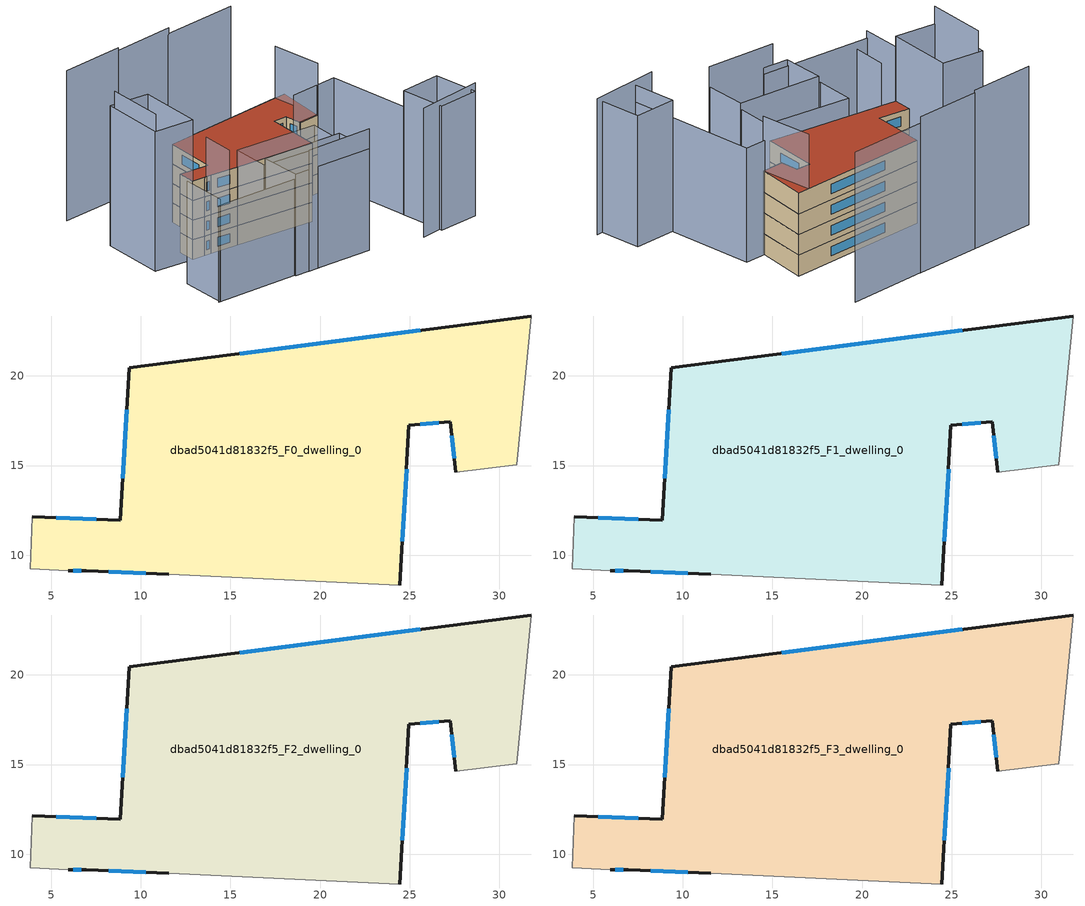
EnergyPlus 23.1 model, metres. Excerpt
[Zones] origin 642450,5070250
dbad5041d81832f5_F0_dwelling_0
 floor ground (EU_floor_Construction): 31.77,23.34 30.97,15.04 27.56,14.64 27.27,17.44 24.96,17.24 24.46,8.33 11.55,8.94 6.95,9.14 5.95,9.14 3.85,9.24 3.95,12.14 8.85,11.94 9.35,20.45 z0
 wall outside (EU_wall_Construction): 24.46,8.33 24.96,17.24 27.27,17.44 27.56,14.64 / 5.95,9.14 6.95,9.14 11.55,8.94 / 31.77,23.34 9.35,20.45 8.85,11.94 3.95,12.14 z0:3
 wall adiabatic (EU_wall_Construction): 11.55,8.94 24.46,8.33 / 3.95,12.14 3.85,9.24 5.95,9.14 / 27.56,14.64 30.97,15.04 31.77,23.34 z0:3
 window (EU_Window_Construction): 25.6,17.29 26.63,17.38 / 24.6,10.78 24.82,14.79 / 8.22,9.08 10.28,8.99 / 6.22,9.14 6.67,9.14 / 7.5,12 5.3,12.09 / 9.21,18.11 8.99,14.28 / 25.6,22.54 15.52,21.24 / 27.35,16.67 27.48,15.41 z0.83:2.17
dbad5041d81832f5_F1_dwelling_0
 floor to dbad5041d81832f5_F0_dwelling_0 (EU_floor_Construction): 31.77,23.34 30.97,15.04 27.56,14.64 27.26,17.44 24.96,17.24 24.46,8.33 11.55,8.94 6.95,9.14 5.95,9.14 3.85,9.24 3.95,12.14 8.85,11.94 9.35,20.45 z3
 wall outside (EU_wall_Construction): 24.46,8.33 24.96,17.24 27.27,17.44 27.56,14.64 / 5.95,9.14 6.95,9.14 11.55,8.94 / 31.77,23.34 9.35,20.45 8.85,11.94 3.95,12.14 z3:6
 wall adiabatic (EU_wall_Construction): 11.55,8.94 24.46,8.33 / 3.95,12.14 3.85,9.24 5.95,9.14 / 27.56,14.64 30.97,15.04 31.77,23.34 z3:6
 window (EU_Window_Construction): 25.6,17.29 26.63,17.38 / 24.6,10.78 24.82,14.79 / 8.22,9.08 10.28,8.99 / 6.22,9.14 6.67,9.14 / 7.5,12 5.3,12.09 / 9.21,18.11 8.99,14.28 / 25.6,22.54 15.52,21.24 / 27.35,16.67 27.48,15.41 z3.83:5.17
dbad5041d81832f5_F2_dwelling_0
 floor to dbad5041d81832f5_F1_dwelling_0 (EU_floor_Construction): 31.77,23.34 30.97,15.04 27.56,14.64 27.26,17.44 24.96,17.24 24.46,8.33 11.55,8.94 6.95,9.14 5.95,9.14 3.85,9.24 3.95,12.14 8.85,11.94 9.35,20.45 z6
 wall outside (EU_wall_Construction): 24.46,8.33 24.96,17.24 27.27,17.44 27.56,14.64 / 5.95,9.14 6.95,9.14 11.55,8.94 / 31.77,23.34 9.35,20.45 8.85,11.94 3.95,12.14 z6:9
 wall adiabatic (EU_wall_Construction): 11.55,8.94 24.46,8.33 / 3.95,12.14 3.85,9.24 5.95,9.14 / 27.56,14.64 30.97,15.04 31.77,23.34 z6:9
 window (EU_Window_Construction): 25.6,17.29 26.63,17.38 / 24.6,10.78 24.82,14.79 / 8.22,9.08 10.28,8.99 / 6.22,9.14 6.67,9.14 / 7.5,12 5.3,12.09 / 9.21,18.11 8.99,14.28 / 25.6,22.54 15.52,21.24 / 27.35,16.67 27.48,15.41 z6.83:8.17
dbad5041d81832f5_F3_dwelling_0
 floor to dbad5041d81832f5_F2_dwelling_0 (EU_floor_Construction): 31.77,23.34 30.97,15.04 27.56,14.64 27.26,17.44 24.96,17.24 24.46,8.33 11.55,8.94 6.95,9.14 5.95,9.14 3.85,9.24 3.95,12.14 8.85,11.94 9.35,20.45 z9
 wall outside (EU_wall_Construction): 24.46,8.33 24.96,17.24 27.27,17.44 27.56,14.64 / 5.95,9.14 6.95,9.14 11.55,8.94 / 31.77,23.34 9.35,20.45 8.85,11.94 3.95,12.14 z9:12
 wall adiabatic (EU_wall_Construction): 11.55,8.94 24.46,8.33 / 3.95,12.14 3.85,9.24 5.95,9.14 / 27.56,14.64 30.97,15.04 31.77,23.34 z9:12
 window (EU_Window_Construction): 25.6,17.29 26.63,17.38 / 24.6,10.78 24.82,14.79 / 8.22,9.08 10.28,8.99 / 6.22,9.14 6.67,9.14 / 7.5,12 5.3,12.09 / 9.21,18.11 8.99,14.28 / 25.6,22.54 15.52,21.24 / 27.35,16.67 27.48,15.41 z9.83:11.17
 roof outside (EU_roof_Construction): 30.97,15.04 31.77,23.34 9.35,20.45 8.85,11.94 3.95,12.14 3.85,9.24 5.95,9.14 6.95,9.14 11.55,8.94 24.46,8.33 24.96,17.24 27.27,17.44 27.56,14.64 z12
shading: 13.92,-3.91 24.83,-3.69 z0:18.5; 33.33,-5.3 44.14,-3.3 z0:19.7; 36.66,-5.18 35.77,2.13 / 35.77,2.13 42.38,2.94 / 42.38,2.94 43.28,-4.37 / 43.28,-4.37 36.66,-5.18 z0:19; -2.17,-3.77 15.64,-3.58 z0:14.7; 24.76,-3.88 11.55,-3.87 / 11.55,-3.87 11.55,2.73 / 11.55,2.73 24.76,2.73 / 24.76,2.73 24.76,-3.88 z0:15.5; -1.75,3.55 -1.95,-3.87 z0:15.7; 24.66,2.23 11.31,2.74 / 11.31,2.74 11.55,8.94 / 11.55,8.94 24.9,8.42 / 24.9,8.42 24.66,2.23 z0:14.6; 6.19,9.12 5.85,3.74 z0:18.1; -2.16,19.05 -2.54,9.54 z0:24; 3.85,9.24 -2.66,9.54 / -2.66,9.54 -2.17,20 / -2.17,20 4.33,19.7 / 4.33,19.7 3.85,9.24 z0:21.4; 18.66,32.65 8.46,31.35 z0:22.6; 31.07,34.25 18.57,32.64 z0:21.7; 8.53,31.36 -1.66,30.11 z0:23; 26.39,14.77 34.3,15.67 / 34.3,15.67 36.66,-5.18 z0:16.5; 30.97,15.04 29.89,23.09 z0:19.9
[Building]
EU S2 Campaign: North Axis=0; Terrain=City; Solar Distribution=FullExterior
[Site:Location]
Lyon-Bron: Latitude=45.75; Longitude=5; Time Zone=1; Elevation=198
[SizingPeriod:WeatherFileDays]
AnnualSizingPeriod: Begin Month=1; Begin Day of Month=1; End Month=12; End Day of Month=31; Day of Week for Start Day=Monday; Use Weather File Daylight Saving Period=No; Use Weather File Rain and Snow Indicators=No
[MATERIAL]
EU_InternalMass_Material: Roughness=MediumRough; Thickness=0.1; Conductivity=1; Density=1800; Specific Heat=900; Thermal Absorptance=0.9; Solar Absorptance=0.7; Visible Absorptance=0.7
[MATERIAL:NOMASS] Roughness=MediumRough; Thermal Absorptance=0.9; Solar Absorptance=0.7; Visible Absorptance=0.7
Name | Thermal Resistance
EU_wall_NoMass | 0.87146
EU_roof_NoMass | 0.842276
EU_floor_NoMass | 0.496999
[WINDOWMATERIAL:SIMPLEGLAZINGSYSTEM]
EU_Window_SimpleGlazing: UFactor=2.2525; Solar Heat Gain Coefficient=0.76; Visible Transmittance=0.76
[CONSTRUCTION]
EU_wall_Construction: EU_wall_NoMass
EU_roof_Construction: EU_roof_NoMass
EU_floor_Construction: EU_floor_NoMass
EU_InternalMass_Construction: EU_InternalMass_Material
EU_Window_Construction: EU_Window_SimpleGlazing
[ZONE] Type=1; Multiplier=1; Ceiling Height=autocalculate; Floor Area=autocalculate; Part of Total Floor Area=Yes
Name | Volume
dbad5041d81832f5_F0_dwelling_0 | 781.455
dbad5041d81832f5_F1_dwelling_0; dbad5041d81832f5_F2_dwelling_0; dbad5041d81832f5_F3_dwelling_0 | 781.454
[INTERNALMASS] Construction=EU_InternalMass_Construction; Surface Area=260.484
Name | Zone or ZoneList
dbad5041d81832f5_F0_dwelling_0_EU_InternalMass | dbad5041d81832f5_F0_dwelling_0
dbad5041d81832f5_F1_dwelling_0_EU_InternalMass | dbad5041d81832f5_F1_dwelling_0
dbad5041d81832f5_F2_dwelling_0_EU_InternalMass | dbad5041d81832f5_F2_dwelling_0
dbad5041d81832f5_F3_dwelling_0_EU_InternalMass | dbad5041d81832f5_F3_dwelling_0
[OTHEREQUIPMENT] Fuel Type=Electricity; Design Level Calculation Method=Watts/Area; Power per Zone Floor Area=1; Fraction Latent=0; Fraction Radiant=0; Fraction Lost=0; Carbon Dioxide Generation Rate=0; EndUse Subcategory=EU_Step8_InternalGains
Name | Zone or ZoneList or Space or SpaceList | Schedule
EU_Step8_InternalGain_dbad5041d81832f5_F0_dwelling_0_f000 | dbad5041d81832f5_F0_dwelling_0 | EU_Step8_GainSchedule_dbad5041d81832f5_F0_dwelling_0_f000
EU_Step8_InternalGain_dbad5041d81832f5_F1_dwelling_0_f000 | dbad5041d81832f5_F1_dwelling_0 | EU_Step8_GainSchedule_dbad5041d81832f5_F1_dwelling_0_f000
EU_Step8_InternalGain_dbad5041d81832f5_F2_dwelling_0_f000 | dbad5041d81832f5_F2_dwelling_0 | EU_Step8_GainSchedule_dbad5041d81832f5_F2_dwelling_0_f000
EU_Step8_InternalGain_dbad5041d81832f5_F3_dwelling_0_f000 | dbad5041d81832f5_F3_dwelling_0 | EU_Step8_GainSchedule_dbad5041d81832f5_F3_dwelling_0_f000
[ZONEVENTILATION:DESIGNFLOWRATE] Schedule=EU_AlwaysOn; Design Flow Rate Calculation Method=AirChanges/Hour; Air Changes per Hour=0.425; Ventilation Type=Natural; Fan Pressure Rise=0; Fan Total Efficiency=1; Constant Term Coefficient=1; Temperature Term Coefficient=0; Velocity Term Coefficient=0; Velocity Squared Term Coefficient=0; Minimum Indoor Temperature=-100; Maximum Indoor Temperature=100; Delta Temperature=-100; Minimum Outdoor Temperature=-100; Maximum Outdoor Temperature=100; Maximum Wind Speed=40
Name | Zone or ZoneList or Space or SpaceList
EU_ConstantAir_dbad5041d81832f5_F0_dwelling_0 | dbad5041d81832f5_F0_dwelling_0
EU_ConstantAir_dbad5041d81832f5_F1_dwelling_0 | dbad5041d81832f5_F1_dwelling_0
EU_ConstantAir_dbad5041d81832f5_F2_dwelling_0 | dbad5041d81832f5_F2_dwelling_0
EU_ConstantAir_dbad5041d81832f5_F3_dwelling_0 | dbad5041d81832f5_F3_dwelling_0
[HVACTEMPLATE:THERMOSTAT] Constant Heating Setpoint=20; Constant Cooling Setpoint=50
EU_HeatOnly_dbad5041d81832f5_F0_dwelling_0; EU_HeatOnly_dbad5041d81832f5_F1_dwelling_0; EU_HeatOnly_dbad5041d81832f5_F2_dwelling_0; EU_HeatOnly_dbad5041d81832f5_F3_dwelling_0
[HVACTEMPLATE:ZONE:IDEALLOADSAIRSYSTEM] System Availability Schedule=EU_AlwaysOn; Maximum Heating Supply Air Temperature=50; Minimum Cooling Supply Air Temperature=13; Maximum Heating Supply Air Humidity Ratio=0.0156; Minimum Cooling Supply Air Humidity Ratio=0.0077; Heating Limit=NoLimit; Cooling Limit=NoLimit; Heating Availability Schedule=EU_AlwaysOn; Cooling Availability Schedule=EU_CoolingOff; Dehumidification Control Type=ConstantSensibleHeatRatio; Cooling Sensible Heat Ratio=0.7; Dehumidification Setpoint=60; Humidification Control Type=None; Humidification Setpoint=30; Outdoor Air Method=None; Outdoor Air Flow Rate per Person=0.00944; Outdoor Air Flow Rate per Zone Floor Area=0; Outdoor Air Flow Rate per Zone=0; Demand Controlled Ventilation Type=None; Outdoor Air Economizer Type=NoEconomizer; Heat Recovery Type=None; Sensible Heat Recovery Effectiveness=0.7; Latent Heat Recovery Effectiveness=0.65
Name | Template Thermostat
dbad5041d81832f5_F0_dwelling_0 | EU_HeatOnly_dbad5041d81832f5_F0_dwelling_0
dbad5041d81832f5_F1_dwelling_0 | EU_HeatOnly_dbad5041d81832f5_F1_dwelling_0
dbad5041d81832f5_F2_dwelling_0 | EU_HeatOnly_dbad5041d81832f5_F2_dwelling_0
dbad5041d81832f5_F3_dwelling_0 | EU_HeatOnly_dbad5041d81832f5_F3_dwelling_0
[SIZING:ZONE] Zone Cooling Design Supply Air Temperature Input Method=SupplyAirTemperature; Zone Cooling Design Supply Air Temperature=13; Zone Heating Design Supply Air Temperature Input Method=SupplyAirTemperature; Zone Heating Design Supply Air Temperature=50; Zone Cooling Design Supply Air Humidity Ratio=0.008; Zone Heating Design Supply Air Humidity Ratio=0.008; Cooling Design Air Flow Method=DesignDay; Cooling Design Air Flow Rate=0; Cooling Minimum Air Flow per Zone Floor Area=0.000762; Cooling Minimum Air Flow=0; Cooling Minimum Air Flow Fraction=0.2; Heating Design Air Flow Method=DesignDay; Heating Design Air Flow Rate=0; Heating Maximum Air Flow per Zone Floor Area=0.002032; Heating Maximum Air Flow=0.141576; Heating Maximum Air Flow Fraction=0.3; Account for Dedicated Outdoor Air System=No; Dedicated Outdoor Air System Control Strategy=NeutralSupplyAir; Dedicated Outdoor Air Low Setpoint Temperature for Design=autosize; Dedicated Outdoor Air High Setpoint Temperature for Design=autosize; Zone Load Sizing Method=Sensible Load Only No Latent Load; Zone Latent Cooling Design Supply Air Humidity Ratio Input Method=HumidityRatioDifference; Zone Cooling Design Supply Air Humidity Ratio Difference=0.005; Zone Latent Heating Design Supply Air Humidity Ratio Input Method=HumidityRatioDifference; Zone Humidification Design Supply Air Humidity Ratio Difference=0.005
dbad5041d81832f5_F0_dwelling_0; dbad5041d81832f5_F1_dwelling_0; dbad5041d81832f5_F2_dwelling_0; dbad5041d81832f5_F3_dwelling_0
[SCHEDULE:CONSTANT]
Name | Hourly Value
EU_AlwaysOn | 1
EU_CoolingOff | 0
[SCHEDULE:FILE] Column Number=1; Rows to Skip at Top=0; Number of Hours of Data=8760; Column Separator=Comma; Interpolate to Timestep=No; Minutes per Item=60; Adjust Schedule for Daylight Savings=Yes
Name | File
EU_Step8_GainSchedule_dbad5041d81832f5_F0_dwelling_0_f000 | ../../schedules/dbad5041d81832f5/dbad5041d81832f5_F0_dwelling_0_f000_gain.csv
EU_Step8_GainSchedule_dbad5041d81832f5_F1_dwelling_0_f000 | ../../schedules/dbad5041d81832f5/dbad5041d81832f5_F1_dwelling_0_f000_gain.csv
EU_Step8_GainSchedule_dbad5041d81832f5_F2_dwelling_0_f000 | ../../schedules/dbad5041d81832f5/dbad5041d81832f5_F2_dwelling_0_f000_gain.csv
EU_Step8_GainSchedule_dbad5041d81832f5_F3_dwelling_0_f000 | ../../schedules/dbad5041d81832f5/dbad5041d81832f5_F3_dwelling_0_f000_gain.csv
